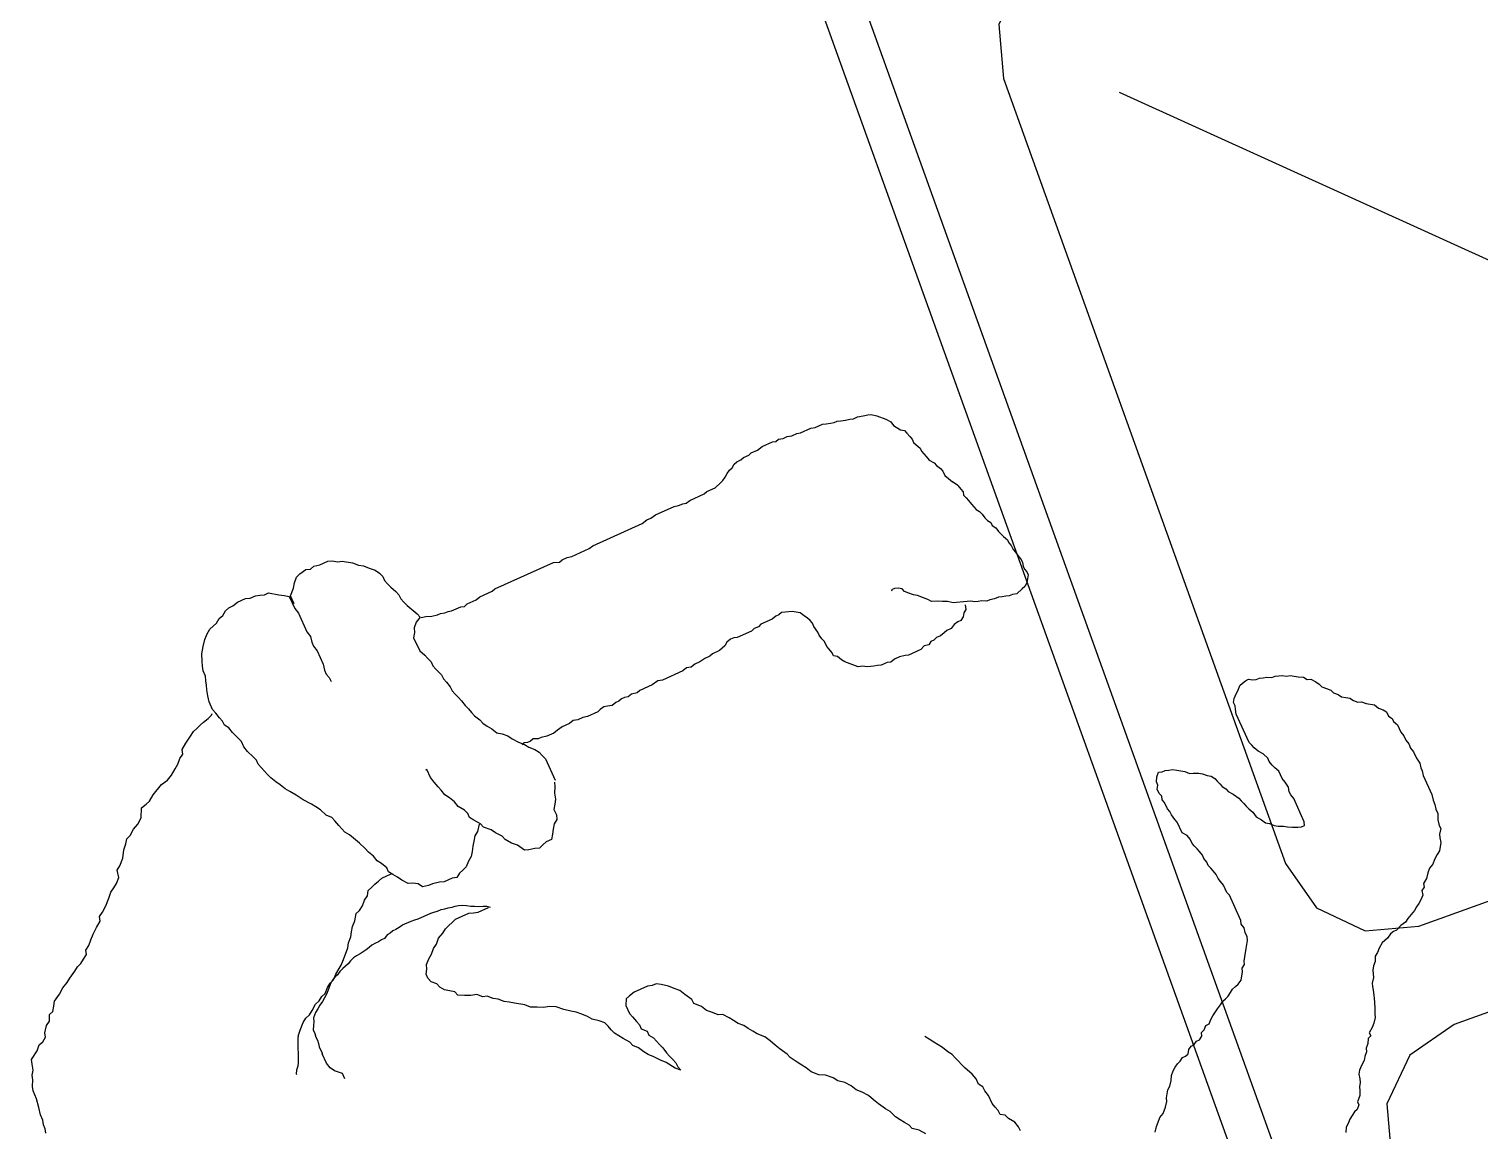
# Model space of a CAD drawing. Header units: millimetres. Extents: x 8159 to 14952, y 6817 to 11888.
# Drawn here: x 9246.6 to 9316.2, y 8214 to 8266.8 of the extents above; entities that cross this region are included whole.
import ezdxf

# ---------------------------------------------------------------- set-up
doc = ezdxf.new("R2010")
doc.units = ezdxf.units.MM
doc.header["$LTSCALE"] = 5
for name, color, linetype in [('200-EquipBorder-2d', 9, 'Continuous'), ('200-EquipInternal-2d', 252, 'Continuous'), ('600-User-2D', 7, 'Continuous')]:
    doc.layers.add(name, color=color, linetype=linetype)
for name, color, linetype, lineweight in [('3-YANGIN-DOLABI', 7, 'Continuous', 0), ('anted', 10, 'Continuous', 0), ('FIBROBETON', 1, 'Continuous', 18), ('YAZI', 250, 'Continuous', 30)]:
    doc.layers.add(name, color=color, linetype=linetype, lineweight=lineweight)

# ---------------------------------------------------------------- blocks, each defined once
blk = doc.blocks.new('A$C23C11219')
at = {"layer": 'FIBROBETON'}
blk.add_lwpolyline([(4170.991, 707.809), (4330.647, -537.528, 0.079118), (6057.442, 175.691), (5734.15, 708.989, 0.288304), (5090.273, 1000.528, -0.032207)], format="xyb", close=True, dxfattribs=at)
blk = doc.blocks.new('CUOCO')
at = {"layer": '600-User-2D'}
for p, q in [((21.067, 25.178), (21.239, 25.04)), ((21.239, 25.04), (21.436, 24.967)), ((21.436, 24.967), (21.609, 24.829)), ((21.609, 24.829), (21.872, 24.732)), ((21.872, 24.732), (22.176, 24.546)), ((22.176, 24.546), (22.545, 24.335)), ((22.545, 24.335), (22.939, 24.19)), ((22.939, 24.19), (23.112, 24.052)), ((23.112, 24.052), (23.326, 23.824)), ((23.326, 23.824), (23.499, 23.686)), ((23.499, 23.686), (23.647, 23.483)), ((23.647, 23.483), (23.886, 23.32)), ((23.886, 23.32), (24.059, 23.182)), ((24.059, 23.182), (24.176, 22.692)), ((24.176, 22.692), (24.301, 22.423)), ((24.301, 22.423), (24.294, 22.202)), ((24.294, 22.202), (24.353, 21.957)), ((24.353, 21.957), (24.526, 21.818)), ((24.526, 21.818), (24.716, 21.525)), ((24.716, 21.525), (24.774, 21.28)), ((24.774, 21.28), (24.989, 21.052)), ((24.989, 21.052), (24.982, 20.831)), ((24.982, 20.831), (25.131, 20.627)), ((25.131, 20.627), (25.279, 20.424)), ((25.279, 20.424), (25.355, 20.023)), ((25.355, 20.023), (25.456, 19.688)), ((25.456, 19.688), (25.49, 19.377)), ((25.49, 19.377), (25.549, 19.132)), ((25.549, 19.132), (25.625, 18.732)), ((25.625, 18.732), (25.684, 18.487)), ((25.684, 18.487), (25.677, 18.266)), ((25.677, 18.266), (25.736, 18.021)), ((25.736, 18.021), (25.795, 17.775)), ((25.795, 17.775), (25.968, 17.637)), ((25.968, 17.637), (26.026, 17.392)), ((26.026, 17.392), (26.151, 17.123)), ((26.151, 17.123), (26.275, 16.854)), ((26.275, 16.854), (26.376, 16.519)), ((26.376, 16.519), (26.476, 16.184)), ((26.476, 16.184), (26.649, 16.046)), ((26.649, 16.046), (26.708, 15.801)), ((26.708, 15.801), (26.808, 15.466)), ((26.808, 15.466), (26.974, 15.107)), ((14.658, 14.628), (14.638, 14.635)), ((14.773, 14.491), (14.658, 14.628)), ((26.974, 15.107), (27.098, 14.837)), ((27.098, 14.837), (27.157, 14.592)), ((14.872, 14.313), (14.773, 14.491)), ((14.987, 14.177), (14.872, 14.313)), ((15.789, 13.411), (14.987, 14.177)), ((27.157, 14.592), (27.216, 14.347)), ((27.216, 14.347), (27.34, 14.078)), ((27.34, 14.078), (27.645, 13.891)), ((13.473, 13.206), (13.718, 13.265)), ((13.718, 13.265), (14.005, 13.234)), ((14.005, 13.234), (14.464, 13.064)), ((15.903, 13.275), (15.789, 13.411)), ((15.887, 13.286), (16.012, 13.016)), ((27.645, 13.891), (27.703, 13.646)), ((27.703, 13.646), (27.869, 13.287)), ((27.869, 13.287), (28.125, 12.969)), ((12.851, 13.137), (13.114, 13.04)), ((13.114, 13.04), (13.473, 13.206)), ((14.493, 13.041), (14.413, 13.096)), ((14.802, 12.928), (14.493, 13.041)), ((14.948, 12.849), (14.802, 12.928)), ((15.094, 12.77), (14.948, 12.849)), ((15.248, 12.713), (15.094, 12.77)), ((15.416, 12.627), (15.248, 12.713)), ((15.592, 12.562), (15.416, 12.627)), ((15.736, 12.409), (15.592, 12.562)), ((16.012, 13.016), (16.178, 12.657)), ((16.178, 12.657), (16.236, 12.412)), ((28.125, 12.969), (28.249, 12.7)), ((28.249, 12.7), (28.398, 12.496)), ((15.857, 12.264), (15.736, 12.409)), ((15.987, 12.141), (15.857, 12.264)), ((16.099, 11.9), (15.987, 12.141)), ((16.152, 11.706), (16.099, 11.9)), ((16.236, 12.412), (16.23, 12.191)), ((16.23, 12.191), (16.288, 11.946)), ((16.288, 11.946), (16.389, 11.611)), ((28.398, 12.496), (28.391, 12.276)), ((28.391, 12.276), (28.492, 11.941)), ((28.492, 11.941), (28.526, 11.63)), ((16.205, 11.511), (16.152, 11.706)), ((16.251, 11.295), (16.205, 11.511)), ((16.304, 11.1), (16.251, 11.295)), ((16.389, 11.611), (16.382, 11.39)), ((16.382, 11.39), (16.441, 11.145)), ((16.441, 11.145), (16.434, 10.924)), ((28.526, 11.63), (28.627, 11.295)), ((28.627, 11.295), (28.948, 10.953)), ((16.371, 10.875), (16.304, 11.1)), ((16.566, 10.454), (16.371, 10.875)), ((16.434, 10.924), (16.558, 10.655)), ((16.558, 10.655), (16.617, 10.41)), ((16.642, 10.251), (16.566, 10.454)), ((28.917, 10.667), (28.91, 10.446)), ((28.91, 10.446), (29.01, 10.111)), ((28.948, 10.953), (28.917, 10.667)), ((16.617, 10.41), (16.61, 10.189)), ((16.61, 10.189), (16.735, 9.919)), ((16.665, 10.043), (16.642, 10.251)), ((16.652, 9.872), (16.665, 10.043)), ((16.683, 9.686), (16.652, 9.872)), ((16.735, 9.919), (16.852, 9.429)), ((29.01, 10.111), (29.08, 9.489)), ((16.659, 9.145), (16.672, 9.315)), ((16.691, 8.959), (16.659, 9.145)), ((16.672, 9.315), (16.685, 9.486)), ((16.685, 9.486), (16.683, 9.686)), ((16.852, 9.429), (16.977, 9.16)), ((16.977, 9.16), (17.226, 8.621)), ((29.08, 9.489), (29.025, 9.137)), ((29.025, 9.137), (29.059, 8.826)), ((16.572, 8.228), (16.606, 8.39)), ((16.606, 8.39), (16.657, 8.596)), ((16.657, 8.596), (16.692, 8.758)), ((16.692, 8.758), (16.691, 8.959)), ((17.226, 8.621), (17.374, 8.417)), ((17.374, 8.417), (17.499, 8.148)), ((29.059, 8.826), (29.16, 8.491)), ((29.16, 8.491), (29.219, 8.246)), ((16.461, 7.519), (16.504, 7.703)), ((16.504, 7.703), (16.516, 7.873)), ((16.516, 7.873), (16.537, 8.066)), ((16.537, 8.066), (16.572, 8.228)), ((17.499, 8.148), (17.648, 7.944)), ((17.648, 7.944), (17.796, 7.741)), ((17.796, 7.741), (17.921, 7.471)), ((29.219, 8.246), (29.343, 7.977)), ((29.343, 7.977), (29.402, 7.732)), ((29.402, 7.732), (29.575, 7.594)), ((16.313, 7.049), (16.369, 7.203)), ((16.336, 6.84), (16.313, 7.049)), ((16.369, 7.203), (16.404, 7.365)), ((16.404, 7.365), (16.461, 7.519)), ((17.921, 7.471), (18.111, 7.178)), ((18.111, 7.178), (18.104, 6.957)), ((29.575, 7.594), (29.675, 7.259)), ((29.675, 7.259), (29.751, 6.858)), ((11.675, 6.235), (11.903, 6.449)), ((11.903, 6.449), (12.124, 6.442)), ((12.124, 6.442), (12.328, 6.591)), ((12.328, 6.591), (12.532, 6.739)), ((12.532, 6.739), (12.777, 6.798)), ((12.777, 6.798), (12.998, 6.791)), ((12.998, 6.791), (13.267, 6.916)), ((13.267, 6.916), (13.488, 6.909)), ((13.488, 6.909), (13.685, 6.836)), ((13.685, 6.836), (13.834, 6.633)), ((13.834, 6.633), (14.007, 6.494)), ((14.007, 6.494), (14.131, 6.225)), ((16.249, 6.344), (16.209, 6.171)), ((16.232, 6.354), (16.289, 6.508)), ((16.289, 6.508), (16.301, 6.678)), ((16.301, 6.678), (16.336, 6.84)), ((18.104, 6.957), (18.163, 6.712)), ((18.163, 6.712), (18.287, 6.442)), ((18.287, 6.442), (18.346, 6.197)), ((29.751, 6.858), (29.81, 6.613)), ((29.803, 6.392), (29.796, 6.171)), ((29.81, 6.613), (29.803, 6.392)), ((10.878, 5.486), (11.016, 5.659)), ((11.016, 5.659), (11.285, 5.783)), ((11.285, 5.783), (11.447, 6.021)), ((11.447, 6.021), (11.675, 6.235)), ((14.131, 6.225), (14.19, 5.98)), ((14.19, 5.98), (14.314, 5.711)), ((14.314, 5.711), (14.373, 5.466)), ((16.161, 5.977), (16.008, 5.562)), ((16.209, 6.171), (16.161, 5.977)), ((18.346, 6.197), (18.495, 5.994)), ((18.488, 5.773), (18.481, 5.552)), ((18.495, 5.994), (18.488, 5.773)), ((29.758, 5.664), (29.752, 5.443)), ((29.789, 5.95), (29.758, 5.664)), ((29.796, 6.171), (29.789, 5.95)), ((9.728, 4.792), (9.931, 4.94)), ((9.931, 4.94), (10.135, 5.089)), ((10.135, 5.089), (10.405, 5.213)), ((10.405, 5.213), (10.608, 5.362)), ((10.608, 5.362), (10.878, 5.486)), ((14.373, 5.466), (14.498, 5.196)), ((14.498, 5.196), (14.532, 4.886)), ((14.532, 4.886), (14.591, 4.64)), ((15.844, 5.245), (15.615, 4.624)), ((15.919, 5.383), (15.844, 5.245)), ((16.008, 5.562), (15.919, 5.383)), ((18.467, 5.11), (18.298, 4.651)), ((18.474, 5.331), (18.467, 5.11)), ((18.481, 5.552), (18.474, 5.331)), ((22.219, 4.772), (22.488, 4.896)), ((22.488, 4.896), (22.864, 4.906)), ((22.864, 4.906), (23.11, 4.965)), ((23.11, 4.965), (23.355, 5.024)), ((23.355, 5.024), (23.78, 5.165)), ((23.78, 5.165), (24.18, 5.241)), ((24.18, 5.241), (24.515, 5.342)), ((24.515, 5.342), (24.761, 5.4)), ((24.761, 5.4), (25.071, 5.435)), ((25.071, 5.435), (25.317, 5.494)), ((25.317, 5.494), (25.627, 5.528)), ((25.627, 5.528), (25.849, 5.521)), ((25.849, 5.521), (26.07, 5.514)), ((26.07, 5.514), (26.291, 5.508)), ((26.291, 5.508), (26.512, 5.501)), ((26.512, 5.501), (26.709, 5.428)), ((26.709, 5.428), (26.93, 5.421)), ((26.93, 5.421), (27.306, 5.432)), ((27.306, 5.432), (27.593, 5.401)), ((27.593, 5.401), (27.855, 5.304)), ((27.855, 5.304), (28.077, 5.297)), ((28.077, 5.297), (28.453, 5.307)), ((28.453, 5.307), (28.74, 5.276)), ((28.74, 5.276), (28.985, 5.335)), ((28.985, 5.335), (29.182, 5.263)), ((29.182, 5.263), (29.403, 5.256)), ((29.403, 5.256), (29.69, 5.225)), ((29.69, 5.225), (29.911, 5.218)), ((29.752, 5.443), (29.793, 5.353)), ((29.911, 5.218), (30.304, 5.073)), ((30.304, 5.073), (30.543, 4.911)), ((30.543, 4.911), (30.781, 4.748)), ((8.823, 4.156), (9.051, 4.371)), ((9.051, 4.371), (9.32, 4.495)), ((9.32, 4.495), (9.728, 4.792)), ((14.578, 4.198), (14.571, 3.977)), ((14.584, 4.419), (14.578, 4.198)), ((14.591, 4.64), (14.584, 4.419)), ((15.459, 4.328), (15.391, 4.141)), ((15.541, 4.486), (15.459, 4.328)), ((15.615, 4.624), (15.541, 4.486)), ((17.041, 4.07), (17.245, 4.219)), ((17.245, 4.219), (17.383, 4.391)), ((17.383, 4.391), (17.718, 4.492)), ((17.718, 4.492), (17.963, 4.55)), ((17.963, 4.55), (18.208, 4.609)), ((18.208, 4.609), (18.454, 4.668)), ((18.454, 4.668), (18.651, 4.595)), ((18.651, 4.595), (18.961, 4.63)), ((18.961, 4.63), (19.207, 4.689)), ((19.207, 4.689), (19.493, 4.658)), ((19.493, 4.658), (19.804, 4.692)), ((19.804, 4.692), (20.025, 4.685)), ((20.025, 4.685), (20.402, 4.696)), ((20.402, 4.696), (21.024, 4.765)), ((21.024, 4.765), (21.269, 4.823)), ((21.269, 4.823), (21.49, 4.817)), ((21.49, 4.817), (21.711, 4.81)), ((21.711, 4.81), (21.998, 4.779)), ((21.998, 4.779), (22.219, 4.772)), ((30.781, 4.748), (30.954, 4.61)), ((30.954, 4.61), (31.127, 4.472)), ((31.127, 4.472), (31.3, 4.334)), ((31.3, 4.334), (31.562, 4.237)), ((31.562, 4.237), (31.735, 4.099)), ((7.846, 3.324), (8.205, 3.49)), ((8.205, 3.49), (8.433, 3.704)), ((8.433, 3.704), (8.595, 3.942)), ((8.595, 3.942), (8.823, 4.156)), ((14.571, 3.977), (14.329, 3.321)), ((15.03, 3.544), (14.935, 3.415)), ((15.104, 3.682), (15.03, 3.544)), ((15.214, 3.853), (15.104, 3.682)), ((15.288, 3.991), (15.214, 3.853)), ((15.391, 4.141), (15.288, 3.991)), ((16.375, 3.273), (16.561, 3.577)), ((16.561, 3.577), (16.634, 3.773)), ((16.634, 3.773), (16.796, 4.012)), ((16.796, 4.012), (17.041, 4.07)), ((31.735, 4.099), (31.908, 3.961)), ((31.908, 3.961), (32.188, 3.709)), ((32.188, 3.709), (32.378, 3.416)), ((6.81, 2.737), (7.079, 2.862)), ((7.079, 2.862), (7.349, 2.986)), ((7.349, 2.986), (7.552, 3.134)), ((7.552, 3.134), (7.846, 3.324)), ((14.053, 2.976), (13.86, 2.451)), ((14.191, 3.149), (14.053, 2.976)), ((14.329, 3.321), (14.191, 3.149)), ((14.387, 2.886), (14.222, 2.759)), ((14.503, 3.009), (14.387, 2.886)), ((14.668, 3.136), (14.503, 3.009)), ((14.804, 3.251), (14.668, 3.136)), ((14.935, 3.415), (14.804, 3.251)), ((16.092, 2.706), (16.237, 3.1)), ((16.237, 3.1), (16.375, 3.273)), ((32.378, 3.416), (32.568, 3.122)), ((32.568, 3.122), (32.692, 2.853)), ((32.692, 2.853), (32.751, 2.608)), ((4.023, 2.05), (4.292, 2.174)), ((4.292, 2.174), (4.513, 2.167)), ((4.513, 2.167), (4.848, 2.267)), ((4.848, 2.267), (5.093, 2.326)), ((5.093, 2.326), (5.339, 2.385)), ((5.339, 2.385), (5.56, 2.378)), ((5.56, 2.378), (5.781, 2.371)), ((5.781, 2.371), (6.002, 2.364)), ((6.002, 2.364), (6.271, 2.489)), ((6.271, 2.489), (6.565, 2.679)), ((6.565, 2.679), (6.81, 2.737)), ((13.976, 2.473), (13.826, 2.387)), ((14.091, 2.595), (13.976, 2.473)), ((14.222, 2.759), (14.091, 2.595)), ((15.954, 2.534), (16.092, 2.706)), ((16.013, 2.289), (15.954, 2.534)), ((16.006, 2.068), (16.013, 2.289)), ((32.744, 2.387), (32.737, 2.166)), ((32.737, 2.166), (32.796, 1.921)), ((32.751, 2.608), (32.744, 2.387)), ((1.833, 1.366), (2.103, 1.49)), ((2.103, 1.49), (2.593, 1.608)), ((2.593, 1.608), (2.862, 1.732)), ((2.862, 1.732), (3.197, 1.832)), ((3.197, 1.832), (3.467, 1.957)), ((3.467, 1.957), (3.712, 2.015)), ((3.712, 2.015), (4.023, 2.05)), ((15.999, 1.847), (16.006, 2.068)), ((16.124, 1.577), (15.999, 1.847)), ((16.182, 1.332), (16.124, 1.577)), ((32.796, 1.921), (32.789, 1.7)), ((32.789, 1.7), (32.848, 1.455)), ((32.848, 1.455), (32.841, 1.234)), ((2.054, 1.359), (1.833, 1.366)), ((2.251, 1.287), (2.054, 1.359)), ((2.472, 1.28), (2.251, 1.287)), ((2.693, 1.273), (2.472, 1.28)), ((2.914, 1.266), (2.693, 1.273)), ((3.201, 1.235), (2.914, 1.266)), ((3.422, 1.228), (3.201, 1.235)), ((3.643, 1.221), (3.422, 1.228)), ((3.864, 1.214), (3.643, 1.221)), ((4.109, 1.273), (3.864, 1.214)), ((4.306, 1.201), (4.109, 1.273)), ((4.576, 1.325), (4.306, 1.201)), ((4.773, 1.252), (4.576, 1.325)), ((4.994, 1.245), (4.773, 1.252)), ((5.28, 1.214), (4.994, 1.245)), ((5.501, 1.208), (5.28, 1.214)), ((5.895, 1.063), (5.501, 1.208)), ((6.11, 0.835), (5.895, 1.063)), ((6.103, 0.614), (6.11, 0.835)), ((16.331, 1.129), (16.182, 1.332)), ((16.48, 0.925), (16.331, 1.129)), ((16.628, 0.721), (16.48, 0.925)), ((16.777, 0.517), (16.628, 0.721)), ((32.738, 0.75), (32.593, 0.357)), ((32.769, 1.037), (32.738, 0.75)), ((32.841, 1.234), (32.769, 1.037)), ((5.83, -0.329), (6.072, 0.327)), ((6.072, 0.327), (6.103, 0.614)), ((16.836, 0.272), (16.777, 0.517)), ((17.026, -0.021), (16.836, 0.272)), ((17.002, -0.087), (17.337, 0.013)), ((17.337, 0.013), (17.582, 0.072)), ((17.582, 0.072), (17.779, 0)), ((18, -0.007), (18.335, 0.093)), ((18.335, 0.093), (18.621, 0.062)), ((18.621, 0.062), (18.932, 0.096)), ((18.932, 0.096), (19.178, 0.155)), ((19.178, 0.155), (19.464, 0.124)), ((19.464, 0.124), (19.685, 0.117)), ((19.685, 0.117), (19.972, 0.086)), ((19.972, 0.086), (20.259, 0.055)), ((20.259, 0.055), (20.653, -0.09)), ((27.077, 0.152), (26.88, 0.225)), ((27.298, 0.146), (27.077, 0.152)), ((27.495, 0.073), (27.298, 0.146)), ((27.733, -0.089), (27.495, 0.073)), ((32.455, 0.184), (32.358, -0.078)), ((32.593, 0.357), (32.455, 0.184)), ((5.62, -0.698), (5.692, -0.502)), ((5.692, -0.502), (5.83, -0.329)), ((14.615, -0.698), (15.016, -0.622)), ((15.016, -0.622), (15.285, -0.498)), ((15.285, -0.498), (15.62, -0.398)), ((15.62, -0.398), (15.841, -0.404)), ((15.841, -0.404), (16.176, -0.304)), ((16.176, -0.304), (16.421, -0.246)), ((16.421, -0.246), (16.781, -0.08)), ((16.781, -0.08), (17.002, -0.087)), ((17.779, 0), (18, -0.007)), ((20.653, -0.09), (20.677, -0.024)), ((28.39, -0.331), (27.733, -0.089)), ((28.676, -0.362), (28.39, -0.331)), ((28.873, -0.434), (28.676, -0.362)), ((29.112, -0.597), (28.873, -0.434)), ((29.398, -0.628), (29.112, -0.597)), ((30.317, -0.966), (29.398, -0.628)), ((32.01, -0.621), (31.602, -0.918)), ((32.082, -0.424), (32.01, -0.621)), ((32.22, -0.251), (32.082, -0.424)), ((32.358, -0.078), (32.22, -0.251)), ((3.316, -1.489), (3.675, -1.323)), ((3.675, -1.323), (3.872, -1.396)), ((3.872, -1.396), (4.273, -1.32)), ((4.273, -1.32), (4.584, -1.285)), ((4.584, -1.285), (4.853, -1.161)), ((4.853, -1.161), (5.122, -1.037)), ((5.122, -1.037), (5.416, -0.847)), ((5.416, -0.847), (5.62, -0.698)), ((14.17, -1.503), (14.177, -1.282)), ((14.177, -1.282), (14.315, -1.109)), ((14.315, -1.109), (14.477, -0.871)), ((14.477, -0.871), (14.615, -0.698)), ((30.604, -0.997), (30.317, -0.966)), ((31.195, -1.214), (30.604, -0.997)), ((30.777, -1.135), (31.171, -1.28)), ((31.171, -1.28), (31.337, -1.639)), ((31.399, -1.066), (31.195, -1.214)), ((31.602, -0.918), (31.399, -1.066)), ((1.748, -2.104), (1.994, -2.045)), ((1.994, -2.045), (2.329, -1.945)), ((2.329, -1.945), (2.467, -1.772)), ((2.467, -1.772), (2.736, -1.648)), ((2.736, -1.648), (3.005, -1.524)), ((3.005, -1.524), (3.316, -1.489)), ((14.066, -1.986), (14.163, -1.724)), ((14.215, -2.19), (14.066, -1.986)), ((14.163, -1.724), (14.17, -1.503)), ((31.337, -1.639), (31.485, -1.843)), ((31.485, -1.843), (31.61, -2.112)), ((-1.194, -2.809), (-0.794, -2.733)), ((-0.794, -2.733), (-0.483, -2.698)), ((-0.483, -2.698), (-0.172, -2.663)), ((-0.172, -2.663), (0.139, -2.629)), ((0.139, -2.629), (0.498, -2.463)), ((0.498, -2.463), (0.743, -2.404)), ((0.743, -2.404), (0.988, -2.346)), ((0.988, -2.346), (1.234, -2.287)), ((1.234, -2.287), (1.503, -2.163)), ((1.503, -2.163), (1.748, -2.104)), ((14.364, -2.393), (14.215, -2.19)), ((14.512, -2.597), (14.364, -2.393)), ((14.571, -2.842), (14.512, -2.597)), ((31.548, -2.685), (31.41, -2.858)), ((31.603, -2.333), (31.548, -2.685)), ((31.61, -2.112), (31.603, -2.333)), ((-3.563, -3.575), (-3.204, -3.41)), ((-3.204, -3.41), (-2.976, -3.195)), ((-2.976, -3.195), (-2.617, -3.03)), ((-2.617, -3.03), (-2.306, -2.995)), ((-2.306, -2.995), (-2.061, -2.936)), ((-2.061, -2.936), (-1.816, -2.878)), ((-1.816, -2.878), (-1.415, -2.802)), ((-1.415, -2.802), (-1.194, -2.809)), ((14.744, -2.98), (14.571, -2.842)), ((15.006, -3.077), (14.744, -2.98)), ((15.155, -3.281), (15.006, -3.077)), ((15.304, -3.484), (15.155, -3.281)), ((31.241, -3.317), (31.096, -3.711)), ((31.403, -3.079), (31.241, -3.317)), ((31.41, -2.858), (31.403, -3.079)), ((-5.352, -4.183), (-5.017, -4.083)), ((-5.017, -4.083), (-4.748, -3.959)), ((-4.748, -3.959), (-4.437, -3.924)), ((-4.437, -3.924), (-4.102, -3.824)), ((-4.102, -3.824), (-3.809, -3.634)), ((-3.809, -3.634), (-3.563, -3.575)), ((15.542, -3.647), (15.304, -3.484)), ((15.756, -3.874), (15.542, -3.647)), ((15.929, -4.013), (15.756, -3.874)), ((17.021, -4.489), (15.971, -4.102)), ((18.492, -4.137), (18.223, -4.261)), ((18.292, -4.289), (18.279, -4.169)), ((18.827, -4.036), (18.492, -4.137)), ((19.072, -3.978), (18.827, -4.036)), ((19.342, -3.853), (19.072, -3.978)), ((19.545, -3.705), (19.342, -3.853)), ((19.856, -3.67), (19.545, -3.705)), ((20.101, -3.612), (19.856, -3.67)), ((20.347, -3.553), (20.101, -3.612)), ((20.568, -3.56), (20.347, -3.553)), ((20.879, -3.525), (20.568, -3.56)), ((21.1, -3.532), (20.879, -3.525)), ((21.321, -3.539), (21.1, -3.532)), ((21.542, -3.546), (21.321, -3.539)), ((21.828, -3.577), (21.542, -3.546)), ((22.049, -3.584), (21.828, -3.577)), ((22.271, -3.591), (22.049, -3.584)), ((22.492, -3.598), (22.271, -3.591)), ((22.689, -3.67), (22.492, -3.598)), ((22.975, -3.701), (22.689, -3.67)), ((23.196, -3.708), (22.975, -3.701)), ((23.393, -3.781), (23.196, -3.708)), ((23.77, -3.77), (23.393, -3.781)), ((23.991, -3.777), (23.77, -3.77)), ((24.188, -3.85), (23.991, -3.777)), ((24.409, -3.856), (24.188, -3.85)), ((24.63, -3.863), (24.409, -3.856)), ((24.941, -3.829), (24.63, -3.863)), ((25.597, -4.07), (24.941, -3.829)), ((25.746, -4.274), (25.597, -4.07)), ((30.754, -4.032), (30.616, -4.205)), ((30.958, -3.883), (30.754, -4.032)), ((31.096, -3.711), (30.958, -3.883)), ((-8.582, -4.857), (-8.247, -4.757)), ((-8.247, -4.757), (-7.953, -4.567)), ((-7.953, -4.567), (-7.732, -4.574)), ((-7.732, -4.574), (-7.487, -4.515)), ((-7.487, -4.515), (-7.242, -4.456)), ((-7.242, -4.456), (-6.996, -4.397)), ((-6.996, -4.397), (-6.62, -4.387)), ((-6.62, -4.387), (-6.375, -4.328)), ((-6.375, -4.328), (-5.974, -4.252)), ((-5.974, -4.252), (-5.663, -4.218)), ((-5.663, -4.218), (-5.352, -4.183)), ((17.242, -4.496), (17.021, -4.489)), ((17.463, -4.503), (17.242, -4.496)), ((17.708, -4.444), (17.463, -4.503)), ((17.977, -4.32), (17.708, -4.444)), ((17.948, -4.911), (18.124, -4.746)), ((18.223, -4.261), (17.977, -4.32)), ((18.124, -4.746), (18.129, -4.575)), ((18.129, -4.575), (18.185, -4.422)), ((18.185, -4.422), (18.292, -4.289)), ((25.918, -4.412), (25.746, -4.274)), ((26.043, -4.681), (25.918, -4.412)), ((26.078, -4.992), (26.043, -4.681)), ((29.735, -4.774), (29.466, -4.899)), ((29.939, -4.626), (29.735, -4.774)), ((30.208, -4.502), (29.939, -4.626)), ((30.616, -4.205), (30.208, -4.502)), ((17.617, -5.654), (17.748, -5.298)), ((17.748, -5.298), (17.892, -5.063)), ((17.892, -5.063), (17.948, -4.911)), ((25.72, -5.41), (25.575, -5.645)), ((25.915, -5.194), (25.72, -5.41)), ((26.04, -5.009), (25.915, -5.194)), ((26.299, -4.999), (26.078, -4.992)), ((26.92, -4.93), (26.299, -4.999)), ((27.141, -4.937), (26.92, -4.93)), ((27.362, -4.944), (27.141, -4.937)), ((27.559, -5.016), (27.362, -4.944)), ((27.78, -5.023), (27.559, -5.016)), ((28.091, -4.989), (27.78, -5.023)), ((28.312, -4.995), (28.091, -4.989)), ((28.533, -5.002), (28.312, -4.995)), ((28.73, -5.075), (28.533, -5.002)), ((28.951, -5.082), (28.73, -5.075)), ((29.197, -5.023), (28.951, -5.082)), ((29.466, -4.899), (29.197, -5.023)), ((17.419, -6.503), (17.55, -6.148)), ((17.55, -6.148), (17.593, -5.875)), ((17.593, -5.875), (17.617, -5.654)), ((25.338, -6.134), (25.231, -6.267)), ((25.394, -5.981), (25.338, -6.134)), ((25.519, -5.797), (25.394, -5.981)), ((25.575, -5.645), (25.519, -5.797)), ((17.177, -7.163), (17.27, -6.909)), ((17.27, -6.909), (17.396, -6.725)), ((17.396, -6.725), (17.419, -6.503)), ((24.956, -6.857), (24.951, -7.028)), ((25.063, -6.724), (24.956, -6.857)), ((25.231, -6.267), (25.063, -6.724)), ((16.864, -7.854), (17.051, -7.347)), ((17.051, -7.347), (17.177, -7.163)), ((24.783, -7.485), (24.759, -7.707)), ((24.951, -7.028), (24.783, -7.485)), ((-11.672, -8.189), (-11.475, -8.261)), ((-11.475, -8.261), (-11.188, -8.292)), ((-11.188, -8.292), (-10.853, -8.192)), ((-10.853, -8.192), (-10.632, -8.199)), ((-10.632, -8.199), (-10.428, -8.051)), ((-10.428, -8.051), (-10.231, -8.123)), ((-10.231, -8.123), (-10.01, -8.13)), ((-10.01, -8.13), (-9.789, -8.137)), ((-9.789, -8.137), (-9.395, -8.282)), ((-9.395, -8.282), (-9.109, -8.313)), ((-9.109, -8.313), (-8.912, -8.385)), ((-8.912, -8.385), (-8.667, -8.327)), ((-8.667, -8.327), (-8.404, -8.423)), ((-6.522, -8.371), (-6.211, -8.337)), ((-6.211, -8.337), (-5.965, -8.278)), ((-5.965, -8.278), (-5.72, -8.219)), ((-5.72, -8.219), (-5.475, -8.161)), ((-5.475, -8.161), (-5.23, -8.102)), ((16.728, -8.38), (16.835, -8.247)), ((16.835, -8.247), (16.859, -8.025)), ((16.859, -8.025), (16.864, -7.854)), ((24.535, -8.316), (24.529, -8.486)), ((24.759, -7.707), (24.535, -8.316)), ((-8.404, -8.423), (-8.117, -8.454)), ((-8.117, -8.454), (-7.651, -8.403)), ((-7.651, -8.403), (-7.43, -8.409)), ((-7.43, -8.409), (-7.209, -8.416)), ((-7.209, -8.416), (-6.988, -8.423)), ((-6.988, -8.423), (-6.767, -8.43)), ((-6.767, -8.43), (-6.522, -8.371)), ((16.518, -9.109), (16.523, -8.939)), ((16.523, -8.939), (16.579, -8.786)), ((16.579, -8.786), (16.603, -8.565)), ((16.603, -8.565), (16.728, -8.38)), ((24.529, -8.486), (23.465, -11.379)), ((16.187, -9.852), (16.331, -9.617)), ((16.331, -9.617), (16.355, -9.395)), ((16.355, -9.395), (16.462, -9.262)), ((16.462, -9.262), (16.518, -9.109)), ((15.957, -10.632), (16.181, -10.023)), ((16.181, -10.023), (16.187, -9.852)), ((15.77, -11.139), (15.896, -10.955)), ((15.896, -10.955), (15.957, -10.632)), ((15.397, -12.154), (15.77, -11.139)), ((23.264, -11.766), (23.171, -12.02)), ((23.27, -11.595), (23.264, -11.766)), ((23.465, -11.379), (23.27, -11.595)), ((15.247, -12.56), (15.373, -12.376)), ((15.373, -12.376), (15.397, -12.154)), ((23.046, -12.204), (22.728, -13.067)), ((23.171, -12.02), (23.046, -12.204)), ((-16.262, -12.744), (-16.111, -12.977)), ((-16.111, -12.977), (-16.013, -13.191)), ((-16.013, -13.191), (-15.914, -13.405)), ((15.087, -13.308), (15.13, -13.035)), ((15.13, -13.035), (15.223, -12.782)), ((15.223, -12.782), (15.247, -12.56)), ((22.728, -13.067), (22.704, -13.288)), ((-15.914, -13.405), (-15.886, -13.651)), ((-15.886, -13.651), (-15.755, -13.936)), ((14.858, -14.087), (14.989, -13.732)), ((14.989, -13.732), (14.994, -13.561)), ((14.994, -13.561), (15.087, -13.308)), ((22.704, -13.288), (21.807, -15.724)), ((-15.755, -13.936), (-15.604, -14.17)), ((-15.604, -14.17), (-15.466, -14.279)), ((-15.466, -14.279), (-15.348, -14.441)), ((-15.348, -14.441), (-15.23, -14.603)), ((-15.23, -14.603), (-15.184, -14.797)), ((14.847, -14.429), (14.853, -14.258)), ((14.893, -14.619), (14.847, -14.429)), ((14.853, -14.258), (14.858, -14.087)), ((-15.184, -14.797), (-15.033, -15.03)), ((-15.033, -15.03), (-14.863, -15.211)), ((-14.863, -15.211), (-14.764, -15.425)), ((14.445, -15.837), (14.706, -15.126)), ((14.706, -15.126), (14.813, -14.993)), ((14.813, -14.993), (14.869, -14.841)), ((14.869, -14.841), (14.893, -14.619)), ((-14.764, -15.425), (-14.717, -15.62)), ((-14.717, -15.62), (-14.67, -15.814)), ((-14.67, -15.814), (-14.676, -15.99)), ((-14.676, -15.99), (-14.629, -16.185)), ((14.439, -16.008), (14.445, -15.837)), ((21.765, -15.996), (21.69, -16.199)), ((21.807, -15.724), (21.765, -15.996)), ((-14.687, -16.341), (-14.692, -16.516)), ((-14.692, -16.516), (-14.574, -16.678)), ((-14.629, -16.185), (-14.687, -16.341)), ((-14.574, -16.678), (-14.527, -16.873)), ((14.154, -16.94), (14.359, -16.382)), ((14.359, -16.382), (14.365, -16.211)), ((14.365, -16.211), (14.439, -16.008)), ((21.647, -16.472), (21.311, -17.385)), ((21.69, -16.199), (21.647, -16.472)), ((-14.538, -17.224), (-14.596, -17.38)), ((-14.596, -17.38), (-14.549, -17.575)), ((-14.527, -16.873), (-14.585, -17.029)), ((-14.585, -17.029), (-14.538, -17.224)), ((14.069, -17.484), (14.074, -17.314)), ((14.074, -17.314), (14.13, -17.161)), ((14.13, -17.161), (14.154, -16.94)), ((21.311, -17.385), (21.186, -17.569)), ((-14.549, -17.575), (-14.412, -17.684)), ((-14.412, -17.684), (-14.417, -17.86)), ((-14.417, -17.86), (-14.318, -18.074)), ((-14.318, -18.074), (-14.376, -18.23)), ((9.629, -18.27), (10.254, -17.982)), ((10.254, -17.982), (10.443, -17.936)), ((10.443, -17.936), (10.684, -17.909)), ((10.684, -17.909), (10.841, -17.795)), ((10.841, -17.795), (10.994, -17.851)), ((10.994, -17.851), (11.216, -17.875)), ((11.216, -17.875), (11.387, -17.88)), ((11.387, -17.88), (11.64, -17.973)), ((11.64, -17.973), (11.811, -17.979)), ((11.811, -17.979), (12.033, -18.003)), ((12.033, -18.003), (12.185, -18.059)), ((12.185, -18.059), (12.509, -18.12)), ((13.433, -18.115), (13.591, -18)), ((13.591, -18), (13.748, -17.885)), ((13.748, -17.885), (13.962, -17.618)), ((13.962, -17.618), (14.069, -17.484)), ((21.004, -17.906), (20.98, -18.127)), ((21.111, -17.772), (21.004, -17.906)), ((21.186, -17.569), (21.111, -17.772)), ((-14.376, -18.23), (-14.277, -18.444)), ((-14.277, -18.444), (-14.23, -18.638)), ((-14.23, -18.638), (-14.137, -19.028)), ((9.132, -18.836), (9.239, -18.703)), ((9.239, -18.703), (9.346, -18.569)), ((9.346, -18.569), (9.503, -18.454)), ((9.503, -18.454), (9.629, -18.27)), ((12.509, -18.12), (12.661, -18.176)), ((12.661, -18.176), (12.832, -18.182)), ((12.832, -18.182), (13.003, -18.187)), ((13.003, -18.187), (13.193, -18.142)), ((13.193, -18.142), (13.433, -18.115)), ((20.98, -18.127), (20.719, -18.838)), ((-22.513, -19.434), (-22.683, -19.253)), ((-22.466, -19.629), (-22.513, -19.434)), ((-14.137, -19.028), (-14.109, -19.274)), ((-14.109, -19.274), (-14.063, -19.469)), ((-14.063, -19.469), (-14.068, -19.644)), ((8.7, -19.541), (8.806, -19.408)), ((8.806, -19.408), (8.918, -19.103)), ((8.918, -19.103), (9.025, -18.97)), ((9.025, -18.97), (9.132, -18.836)), ((20.564, -19.415), (20.554, -19.757)), ((20.714, -19.009), (20.564, -19.415)), ((20.719, -18.838), (20.714, -19.009)), ((-22.367, -19.843), (-22.466, -19.629)), ((-22.321, -20.037), (-22.367, -19.843)), ((-22.274, -20.232), (-22.321, -20.037)), ((-14.068, -19.644), (-14.073, -19.82)), ((-14.073, -19.82), (-14.027, -20.015)), ((-14.027, -20.015), (-13.98, -20.209)), ((8.438, -20.252), (8.582, -20.017)), ((8.582, -20.017), (8.676, -19.763)), ((8.676, -19.763), (8.7, -19.541)), ((20.554, -19.757), (20.548, -19.927)), ((20.548, -19.927), (20.594, -20.117)), ((20.594, -20.117), (20.639, -20.307)), ((-22.279, -20.407), (-22.274, -20.232)), ((-22.181, -20.621), (-22.279, -20.407)), ((-22.024, -20.679), (-22.181, -20.621)), ((-21.892, -20.964), (-22.024, -20.679)), ((-13.985, -20.385), (-13.991, -20.56)), ((-13.991, -20.56), (-13.963, -20.807)), ((-13.98, -20.209), (-13.985, -20.385)), ((-13.963, -20.807), (-13.727, -21.13)), ((8.107, -20.994), (8.331, -20.385)), ((8.331, -20.385), (8.438, -20.252)), ((20.639, -20.307), (20.685, -20.496)), ((20.685, -20.496), (20.679, -20.667)), ((20.679, -20.667), (20.725, -20.857)), ((20.725, -20.857), (20.72, -21.028)), ((-21.722, -21.145), (-21.892, -20.964)), ((-21.585, -21.254), (-21.722, -21.145)), ((-21.467, -21.416), (-21.585, -21.254)), ((-21.33, -21.526), (-21.467, -21.416)), ((-21.141, -21.655), (-21.33, -21.526)), ((-13.727, -21.13), (-13.59, -21.24)), ((-13.59, -21.24), (-13.543, -21.435)), ((-13.543, -21.435), (-13.406, -21.544)), ((-13.406, -21.544), (-13.288, -21.706)), ((8.008, -21.419), (8.134, -21.234)), ((8.054, -21.608), (8.008, -21.419)), ((8.134, -21.234), (8.107, -20.994)), ((20.64, -21.402), (20.546, -21.655)), ((20.645, -21.231), (20.64, -21.402)), ((20.72, -21.028), (20.645, -21.231)), ((-21.023, -21.816), (-21.141, -21.655)), ((-20.924, -22.03), (-21.023, -21.816)), ((-20.844, -22.296), (-20.924, -22.03)), ((-13.288, -21.706), (-13.052, -22.03)), ((-13.052, -22.03), (-12.934, -22.191)), ((-12.934, -22.191), (-12.816, -22.353)), ((7.894, -22.356), (7.918, -22.134)), ((7.918, -22.134), (7.993, -21.931)), ((7.993, -21.931), (7.998, -21.761)), ((7.998, -21.761), (8.054, -21.608)), ((10.977, -22.281), (11.084, -22.148)), ((11.084, -22.148), (11.14, -21.995)), ((11.14, -21.995), (11.089, -21.977)), ((20.429, -22.131), (20.386, -22.403)), ((20.541, -21.826), (20.429, -22.131)), ((20.546, -21.655), (20.541, -21.826)), ((-20.726, -22.458), (-20.844, -22.296)), ((-20.627, -22.672), (-20.726, -22.458)), ((-20.49, -22.781), (-20.627, -22.672)), ((-20.391, -22.995), (-20.49, -22.781)), ((-12.816, -22.353), (-12.679, -22.463)), ((-12.679, -22.463), (-12.471, -22.539)), ((-12.471, -22.539), (-12.281, -22.668)), ((-12.281, -22.668), (-12.054, -22.693)), ((-12.054, -22.693), (-11.916, -22.803)), ((-11.916, -22.803), (-10.666, -23.263)), ((7.814, -22.73), (7.889, -22.527)), ((7.841, -22.97), (7.814, -22.73)), ((7.889, -22.527), (7.894, -22.356)), ((9.398, -22.968), (9.588, -22.922)), ((9.588, -22.922), (9.796, -22.826)), ((9.796, -22.826), (10.074, -22.698)), ((10.074, -22.698), (10.232, -22.583)), ((10.232, -22.583), (10.44, -22.487)), ((10.44, -22.487), (10.648, -22.391)), ((10.648, -22.391), (10.819, -22.396)), ((10.819, -22.396), (10.977, -22.281)), ((20.2, -22.91), (20.093, -23.044)), ((20.386, -22.403), (20.2, -22.91)), ((-20.221, -23.176), (-20.391, -22.995)), ((-20.227, -23.352), (-20.221, -23.176)), ((-20.07, -23.409), (-20.227, -23.352)), ((-19.991, -23.675), (-20.07, -23.409)), ((-10.666, -23.263), (-10.49, -23.269)), ((-10.49, -23.269), (-10.125, -23.403)), ((-10.125, -23.403), (-9.897, -23.428)), ((-9.897, -23.428), (-9.722, -23.433)), ((-9.722, -23.433), (-9.513, -23.51)), ((-9.513, -23.51), (-9.286, -23.534)), ((-9.286, -23.534), (-9.11, -23.54)), ((-9.11, -23.54), (-8.935, -23.545)), ((-8.935, -23.545), (-8.778, -23.603)), ((-8.778, -23.603), (-8.551, -23.628)), ((-8.551, -23.628), (-8.394, -23.685)), ((7.761, -23.344), (7.817, -23.192)), ((7.806, -23.534), (7.761, -23.344)), ((7.921, -23.691), (7.806, -23.534)), ((7.817, -23.192), (7.841, -22.97)), ((8.624, -23.662), (8.851, -23.515)), ((8.851, -23.515), (9.027, -23.349)), ((9.027, -23.349), (9.203, -23.184)), ((9.203, -23.184), (9.398, -22.968)), ((19.887, -23.602), (19.762, -23.786)), ((19.962, -23.399), (19.887, -23.602)), ((20.087, -23.215), (19.962, -23.399)), ((20.093, -23.044), (20.087, -23.215)), ((-19.892, -23.889), (-19.991, -23.675)), ((-19.741, -24.122), (-19.892, -23.889)), ((-19.604, -24.232), (-19.741, -24.122)), ((-19.434, -24.413), (-19.604, -24.232)), ((-8.394, -23.685), (-8.167, -23.71)), ((-8.167, -23.71), (-7.991, -23.715)), ((-7.991, -23.715), (-7.816, -23.721)), ((-7.816, -23.721), (-7.64, -23.726)), ((-7.64, -23.726), (-7.432, -23.803)), ((-7.432, -23.803), (-7.204, -23.828)), ((-7.204, -23.828), (-6.938, -23.748)), ((-6.938, -23.748), (-6.417, -23.94)), ((-6.417, -23.94), (-6.241, -23.945)), ((-6.241, -23.945), (-5.961, -23.989)), ((-5.961, -23.989), (-5.805, -24.047)), ((-5.805, -24.047), (-5.63, -24.052)), ((-5.63, -24.052), (-5.317, -24.167)), ((-5.317, -24.167), (-5.141, -24.173)), ((-5.141, -24.173), (-5.004, -24.282)), ((-5.004, -24.282), (-4.829, -24.288)), ((-4.829, -24.288), (-4.62, -24.365)), ((7.967, -23.881), (7.921, -23.691)), ((7.932, -24.444), (8.09, -24.33)), ((8.151, -24.006), (7.967, -23.881)), ((8.09, -24.33), (8.197, -24.196)), ((8.197, -24.196), (8.303, -24.063)), ((8.303, -24.063), (8.517, -23.795)), ((8.517, -23.795), (8.624, -23.662)), ((19.562, -24.174), (19.375, -24.681)), ((19.668, -24.04), (19.562, -24.174)), ((19.762, -23.786), (19.668, -24.04)), ((-19.211, -24.613), (-19.434, -24.413)), ((-19.074, -24.722), (-19.211, -24.613)), ((-18.937, -24.832), (-19.074, -24.722)), ((-18.748, -24.961), (-18.937, -24.832)), ((-18.61, -25.071), (-18.748, -24.961)), ((-4.62, -24.365), (-4.502, -24.526)), ((-4.502, -24.526), (-4.346, -24.584)), ((-4.346, -24.584), (-4.176, -24.765)), ((-4.077, -24.979), (-4.186, -25.116)), ((-4.176, -24.765), (-4.077, -24.979)), ((7.361, -25.214), (7.486, -25.029)), ((7.486, -25.029), (7.542, -24.877)), ((7.542, -24.877), (7.719, -24.712)), ((7.719, -24.712), (7.825, -24.578)), ((7.825, -24.578), (7.932, -24.444)), ((19.249, -24.865), (19.119, -25.221)), ((19.375, -24.681), (19.249, -24.865)), ((-18.473, -25.18), (-18.61, -25.071)), ((-18.322, -25.413), (-18.473, -25.18)), ((-18.185, -25.523), (-18.322, -25.413)), ((-18.048, -25.633), (-18.185, -25.523)), ((-17.93, -25.794), (-18.048, -25.633)), ((-4.625, -25.664), (-4.787, -25.782)), ((-4.463, -25.546), (-4.625, -25.664)), ((-4.354, -25.409), (-4.463, -25.546)), ((-4.244, -25.272), (-4.354, -25.409)), ((-4.186, -25.116), (-4.244, -25.272)), ((6.966, -25.817), (7.073, -25.684)), ((7.073, -25.684), (7.179, -25.55)), ((7.179, -25.55), (7.286, -25.417)), ((7.286, -25.417), (7.361, -25.214)), ((18.779, -25.672), (18.723, -25.824)), ((18.886, -25.538), (18.779, -25.672)), ((19.012, -25.354), (18.886, -25.538)), ((19.119, -25.221), (19.012, -25.354)), ((-17.831, -26.008), (-17.93, -25.794)), ((-17.661, -26.189), (-17.831, -26.008)), ((-17.614, -26.384), (-17.661, -26.189)), ((-17.515, -26.598), (-17.614, -26.384)), ((-5.615, -26.424), (-5.829, -26.522)), ((-5.453, -26.306), (-5.615, -26.424)), ((-5.272, -26.136), (-5.453, -26.306)), ((-5.162, -25.999), (-5.272, -26.136)), ((-4.949, -25.9), (-5.162, -25.999)), ((-4.787, -25.782), (-4.949, -25.9)), ((6.774, -26.496), (6.784, -26.154)), ((6.784, -26.154), (6.91, -25.969)), ((6.91, -25.969), (6.966, -25.817)), ((18.366, -26.326), (18.259, -26.46)), ((18.491, -26.142), (18.366, -26.326)), ((18.617, -25.958), (18.491, -26.142)), ((18.723, -25.824), (18.617, -25.958)), ((-17.436, -26.864), (-17.515, -26.598)), ((-17.447, -27.214), (-17.441, -27.039)), ((-17.441, -27.039), (-17.436, -26.864)), ((-9.783, -27.137), (-9.945, -27.255)), ((-9.57, -27.038), (-9.783, -27.137)), ((-9.408, -26.92), (-9.57, -27.038)), ((-9.161, -26.893), (-9.408, -26.92)), ((-8.895, -26.813), (-9.161, -26.893)), ((-8.615, -26.857), (-8.895, -26.813)), ((-8.368, -26.83), (-8.615, -26.857)), ((-8.193, -26.835), (-8.368, -26.83)), ((-8.017, -26.841), (-8.193, -26.835)), ((-7.842, -26.846), (-8.017, -26.841)), ((-7.666, -26.852), (-7.842, -26.846)), ((-7.348, -26.791), (-7.666, -26.852)), ((-7.082, -26.712), (-7.348, -26.791)), ((-6.907, -26.717), (-7.082, -26.712)), ((-6.712, -26.671), (-6.907, -26.717)), ((-6.536, -26.676), (-6.712, -26.671)), ((-6.361, -26.682), (-6.536, -26.676)), ((-6.185, -26.687), (-6.361, -26.682)), ((-5.99, -26.64), (-6.185, -26.687)), ((-5.829, -26.522), (-5.99, -26.64)), ((6.768, -26.666), (6.774, -26.496)), ((6.814, -26.856), (6.768, -26.666)), ((7.044, -27.171), (6.814, -26.856)), ((17.914, -27.082), (17.808, -27.216)), ((18.04, -26.898), (17.914, -27.082)), ((18.184, -26.663), (18.04, -26.898)), ((18.259, -26.46), (18.184, -26.663)), ((-17.482, -27.793), (-17.424, -27.637)), ((-17.474, -28.092), (-17.482, -27.793)), ((-17.419, -27.461), (-17.447, -27.214)), ((-17.424, -27.637), (-17.419, -27.461)), ((-10.469, -27.713), (-10.65, -27.883)), ((-10.288, -27.543), (-10.469, -27.713)), ((-10.126, -27.425), (-10.288, -27.543)), ((-9.945, -27.255), (-10.126, -27.425)), ((7.196, -27.227), (7.044, -27.171)), ((7.367, -27.233), (7.196, -27.227)), ((7.519, -27.289), (7.367, -27.233)), ((7.653, -27.395), (7.519, -27.289)), ((7.805, -27.452), (7.653, -27.395)), ((7.976, -27.457), (7.805, -27.452)), ((8.249, -27.5), (7.976, -27.457)), ((8.42, -27.505), (8.249, -27.5)), ((8.623, -27.58), (8.42, -27.505)), ((8.794, -27.585), (8.623, -27.58)), ((8.946, -27.641), (8.794, -27.585)), ((9.187, -27.614), (8.946, -27.641)), ((9.358, -27.62), (9.187, -27.614)), ((9.529, -27.625), (9.358, -27.62)), ((9.75, -27.649), (9.529, -27.625)), ((9.94, -27.604), (9.75, -27.649)), ((10.092, -27.66), (9.94, -27.604)), ((10.282, -27.614), (10.092, -27.66)), ((10.453, -27.62), (10.282, -27.614)), ((10.675, -27.644), (10.453, -27.62)), ((10.846, -27.649), (10.675, -27.644)), ((11.035, -27.603), (10.846, -27.649)), ((11.206, -27.609), (11.035, -27.603)), ((11.377, -27.614), (11.206, -27.609)), ((11.599, -27.638), (11.377, -27.614)), ((11.77, -27.643), (11.599, -27.638)), ((11.941, -27.649), (11.77, -27.643)), ((12.075, -27.756), (11.941, -27.649)), ((12.246, -27.761), (12.075, -27.756)), ((12.467, -27.785), (12.246, -27.761)), ((12.467, -27.785), (12.777, -27.726)), ((13.018, -27.699), (12.777, -27.726)), ((13.258, -27.673), (13.018, -27.699)), ((13.461, -27.747), (13.258, -27.673)), ((13.632, -27.753), (13.461, -27.747)), ((13.873, -27.726), (13.632, -27.753)), ((14.044, -27.731), (13.873, -27.726)), ((14.303, -27.654), (14.044, -27.731)), ((14.524, -27.678), (14.303, -27.654)), ((14.695, -27.683), (14.524, -27.678)), ((14.866, -27.689), (14.695, -27.683)), ((15.019, -27.745), (14.866, -27.689)), ((15.259, -27.718), (15.019, -27.745)), ((15.43, -27.723), (15.259, -27.718)), ((15.582, -27.779), (15.43, -27.723)), ((15.753, -27.785), (15.582, -27.779)), ((15.975, -27.809), (15.753, -27.785)), ((16.146, -27.814), (15.975, -27.809)), ((16.304, -27.699), (16.146, -27.814)), ((16.683, -27.608), (16.304, -27.699)), ((16.905, -27.632), (16.683, -27.608)), ((17.164, -27.555), (16.905, -27.632)), ((17.581, -27.362), (17.164, -27.555)), ((17.808, -27.216), (17.581, -27.362)), ((-17.517, -28.371), (-17.474, -28.092)), ((-17.471, -28.566), (-17.517, -28.371)), ((-10.759, -28.02), (-10.817, -28.176)), ((-10.817, -28.176), (-10.68, -28.286)), ((-10.65, -27.883), (-10.759, -28.02)), ((-10.68, -28.286), (-9.533, -28.708)), ((-17.443, -28.813), (-17.471, -28.566)), ((-17.416, -29.06), (-17.443, -28.813)), ((-17.369, -29.254), (-17.416, -29.06)), ((-9.533, -28.708), (-9.306, -28.733)), ((-9.306, -28.733), (-9.149, -28.79)), ((-9.149, -28.79), (-8.96, -28.919)), ((-8.96, -28.919), (-8.68, -28.963)), ((-8.68, -28.963), (-8.452, -28.987)), ((-8.452, -28.987), (-8.088, -29.122)), ((-8.088, -29.122), (-7.841, -29.094)), ((-7.841, -29.094), (-7.665, -29.1)), ((-7.665, -29.1), (-7.438, -29.124)), ((-7.438, -29.124), (-7.281, -29.182)), ((-7.281, -29.182), (-6.982, -29.174)), ((-6.982, -29.174), (-6.716, -29.094)), ((-6.716, -29.094), (-6.469, -29.067)), ((-6.469, -29.067), (-6.294, -29.072)), ((-6.294, -29.072), (-6.118, -29.078)), ((-6.118, -29.078), (-4.711, -29.596)), ((-17.322, -29.449), (-17.369, -29.254)), ((-17.276, -29.644), (-17.322, -29.449)), ((-17.177, -29.857), (-17.276, -29.644)), ((-16.987, -29.986), (-17.177, -29.857)), ((-4.711, -29.596), (-4.522, -29.725)), ((-4.522, -29.725), (-4.385, -29.834)), ((-4.385, -29.834), (-4.228, -29.892)), ((-4.228, -29.892), (-4.11, -30.054)), ((-16.941, -30.181), (-16.987, -29.986)), ((-16.803, -30.291), (-16.941, -30.181)), ((-16.724, -30.556), (-16.803, -30.291)), ((-16.573, -30.789), (-16.724, -30.556)), ((-4.11, -30.054), (-4.011, -30.267)), ((-4.011, -30.267), (-3.965, -30.462)), ((-3.965, -30.462), (-3.866, -30.676)), ((-16.474, -31.003), (-16.573, -30.789)), ((-16.447, -31.25), (-16.474, -31.003)), ((-16.348, -31.464), (-16.447, -31.25)), ((-4.096, -31.301), (-4.206, -31.438)), ((-3.934, -31.183), (-4.096, -31.301)), ((-3.877, -31.027), (-3.934, -31.183)), ((-3.871, -30.851), (-3.877, -31.027)), ((-3.866, -30.676), (-3.871, -30.851)), ((-16.268, -31.73), (-16.348, -31.464)), ((-16.221, -31.924), (-16.268, -31.73)), ((-15.985, -32.248), (-16.221, -31.924)), ((-4.482, -31.869), (-4.663, -32.039)), ((-4.373, -31.731), (-4.482, -31.869)), ((-4.263, -31.594), (-4.373, -31.731)), ((-4.206, -31.438), (-4.263, -31.594)), ((-15.796, -32.377), (-15.985, -32.248)), ((-15.659, -32.486), (-15.796, -32.377)), ((-15.508, -32.719), (-15.659, -32.486)), ((-5.102, -32.587), (-5.212, -32.724)), ((-4.94, -32.469), (-5.102, -32.587)), ((-4.831, -32.332), (-4.94, -32.469)), ((-4.721, -32.195), (-4.831, -32.332)), ((-4.663, -32.039), (-4.721, -32.195)), ((-15.352, -32.777), (-15.508, -32.719)), ((-15.11, -32.925), (-15.352, -32.777)), ((-14.888, -33.125), (-15.11, -32.925)), ((-14.679, -33.202), (-14.888, -33.125)), ((-14.49, -33.331), (-14.679, -33.202)), ((-14.282, -33.408), (-14.49, -33.331)), ((-6.287, -33.393), (-6.481, -33.44)), ((-6.021, -33.314), (-6.287, -33.393)), ((-5.911, -33.176), (-6.021, -33.314)), ((-5.716, -33.13), (-5.911, -33.176)), ((-5.535, -32.96), (-5.716, -33.13)), ((-5.373, -32.842), (-5.535, -32.96)), ((-5.212, -32.724), (-5.373, -32.842)), ((-14.04, -33.556), (-14.282, -33.408)), ((-13.102, -33.901), (-14.04, -33.556)), ((-12.913, -34.03), (-13.102, -33.901)), ((-12.756, -34.087), (-12.913, -34.03)), ((-12.567, -34.216), (-12.756, -34.087)), ((-8.187, -34.054), (-8.401, -34.153)), ((-7.992, -34.007), (-8.187, -34.054)), ((-7.83, -33.889), (-7.992, -34.007)), ((-7.669, -33.772), (-7.83, -33.889)), ((-7.474, -33.725), (-7.669, -33.772)), ((-7.26, -33.626), (-7.474, -33.725)), ((-7.085, -33.632), (-7.26, -33.626)), ((-6.871, -33.533), (-7.085, -33.632)), ((-6.657, -33.434), (-6.871, -33.533)), ((-6.481, -33.44), (-6.657, -33.434)), ((-12.287, -34.26), (-12.567, -34.216)), ((-11.975, -34.375), (-12.287, -34.26)), ((-11.747, -34.4), (-11.975, -34.375)), ((-11.538, -34.477), (-11.747, -34.4)), ((-11.311, -34.501), (-11.538, -34.477)), ((-11.102, -34.578), (-11.311, -34.501)), ((-10.875, -34.603), (-11.102, -34.578)), ((-10.51, -34.737), (-10.875, -34.603)), ((-10.263, -34.709), (-10.51, -34.737)), ((-10.107, -34.767), (-10.263, -34.709)), ((-9.912, -34.72), (-10.107, -34.767)), ((-9.703, -34.797), (-9.912, -34.72)), ((-9.509, -34.751), (-9.703, -34.797)), ((-9.295, -34.652), (-9.509, -34.751)), ((-9.048, -34.624), (-9.295, -34.652)), ((-8.724, -34.389), (-9.048, -34.624)), ((-8.511, -34.29), (-8.724, -34.389)), ((-8.401, -34.153), (-8.511, -34.29))]:
    blk.add_line(p, q, dxfattribs=at)

msp = doc.modelspace()

# ---------------------------------------------------------------- linework, layer by layer
at = {"layer": '200-EquipBorder-2d', "elevation": 130.203}
for points in [[(9322.806, 8161.601), (9261.897, 8330.983), (9327.767, 8354.67), (9388.676, 8185.288)], [(9306.894, 8226.833), (9308.37, 8224.707), (9310.711, 8223.604), (9313.291, 8223.82), (9350.931, 8237.355), (9353.057, 8238.832), (9354.16, 8241.173), (9353.944, 8243.752), (9340.409, 8281.393), (9338.932, 8283.518), (9336.591, 8284.621), (9334.012, 8284.406), (9296.371, 8270.87), (9294.246, 8269.394), (9293.143, 8267.053), (9293.358, 8264.473)], [(9325.505, 8175.078), (9326.981, 8172.952), (9329.322, 8171.849), (9331.902, 8172.064), (9369.542, 8185.6), (9371.668, 8187.076), (9372.771, 8189.418), (9372.555, 8191.997), (9359.02, 8229.637), (9357.543, 8231.763), (9355.202, 8232.866), (9352.623, 8232.65), (9314.982, 8219.115), (9312.857, 8217.639), (9311.754, 8215.297), (9311.969, 8212.718)]]:
    msp.add_lwpolyline(points, close=True, dxfattribs=at)
at = {"layer": '200-EquipInternal-2d'}
msp.add_line((9298.909, 8263.813, 130.203), (9337.41, 8246.316, 130.203), dxfattribs=at)
at = {"layer": '200-EquipInternal-2d', "elevation": 130.203}
msp.add_lwpolyline([(9381.883, 8184.971), (9324.011, 8164.16), (9264.455, 8329.778), (9322.327, 8350.588)], close=True, dxfattribs=at)
at = {"layer": 'anted', "ltscale": 3, "extrusion": (0, 0.010673, 0.999943), "elevation": 217.921}
msp.add_lwpolyline([(11856.76, 9414.676), (11856.76, 7096.248), (8385.9, 7096.248), (8385.9, 9414.676)], close=True, dxfattribs=at)
msp.add_lwpolyline([(11856.76, 9414.676), (11856.76, 7096.248), (8385.9, 7096.248), (8385.9, 9414.676)], close=True, dxfattribs=at)
msp.add_lwpolyline([(11856.76, 9414.676), (11856.76, 7096.248), (8385.9, 7096.248), (8385.9, 9414.676)], close=True, dxfattribs=at)
msp.add_lwpolyline([(11856.76, 9414.676), (11856.76, 7096.248), (8385.9, 7096.248), (8385.9, 9414.676)], close=True, dxfattribs=at)
at = {"layer": 'YAZI', "linetype": 'Continuous', "ltscale": 10, "extrusion": (0, 0.010673, 0.999943), "elevation": 240.507}
for points in [[(8159.11, 9661.148), (12372.465, 9661.148), (12372.465, 6815.051), (8159.11, 6815.051)], [(8159.11, 9661.148), (12372.465, 9661.148), (12372.465, 6815.051), (8159.11, 6815.051)], [(8159.11, 9661.148), (12372.465, 9661.148), (12372.465, 6815.051), (8159.11, 6815.051)], [(8159.11, 9661.148), (12372.465, 9661.148), (12372.465, 6815.051), (8159.11, 6815.051)], [(8199.97, 9620.288), (12331.605, 9620.288), (12331.605, 6855.911), (8199.97, 6855.911)], [(8254.373, 9565.885), (12277.202, 9565.885), (12277.202, 6910.314), (8254.373, 6910.314)]]:
    msp.add_lwpolyline(points, close=True, dxfattribs=at)

# ---------------------------------------------------------------- block references
at = {"layer": '3-YANGIN-DOLABI', "extrusion": (0, 0.010673, 0.999943), "rotation": 183.318814803488}
msp.add_blockref('A$C23C11219', (14647.132, 8757.754, 217.921), dxfattribs=at)
at = {"layer": '600-User-2D', "rotation": 134.5978299341546}
msp.add_blockref('CUOCO', (9280.149, 8216.571), dxfattribs=at)

doc.saveas('drawing.dxf')
